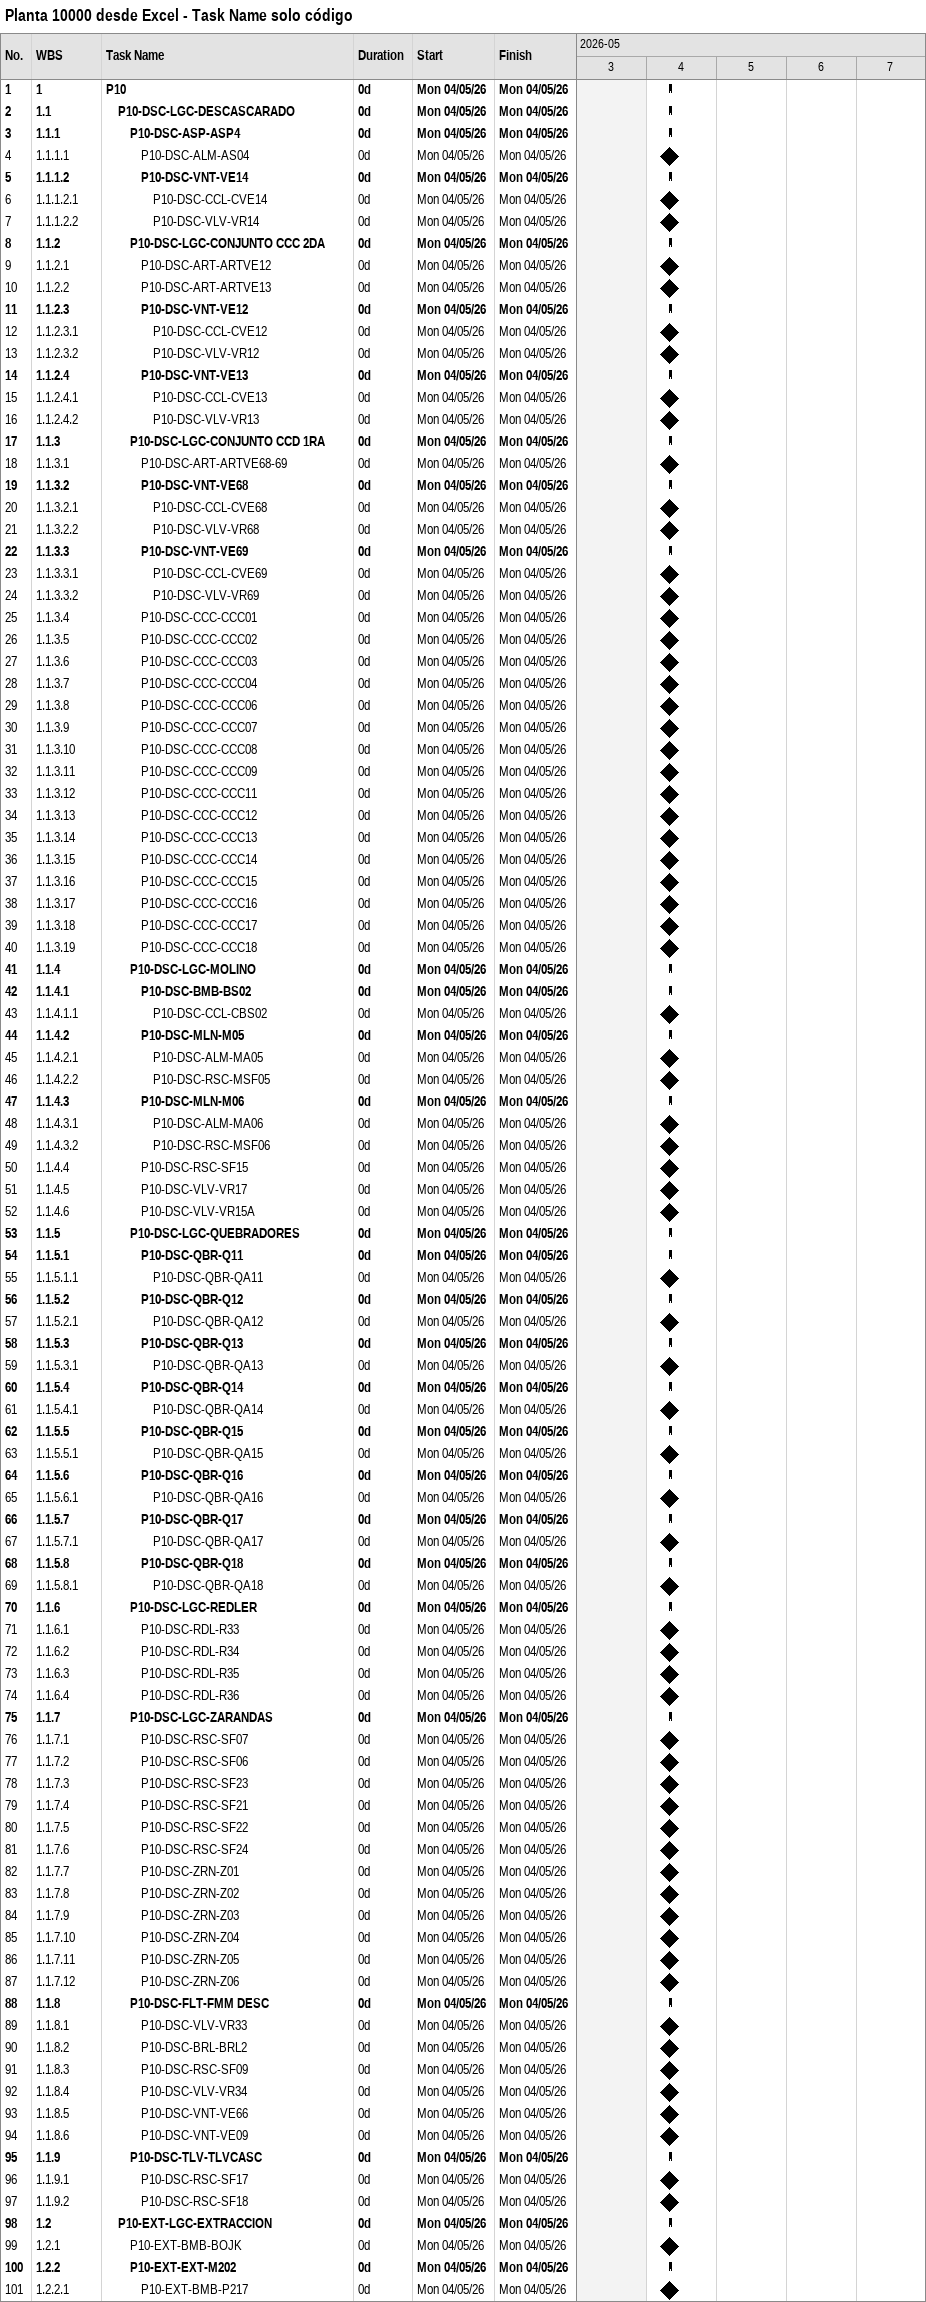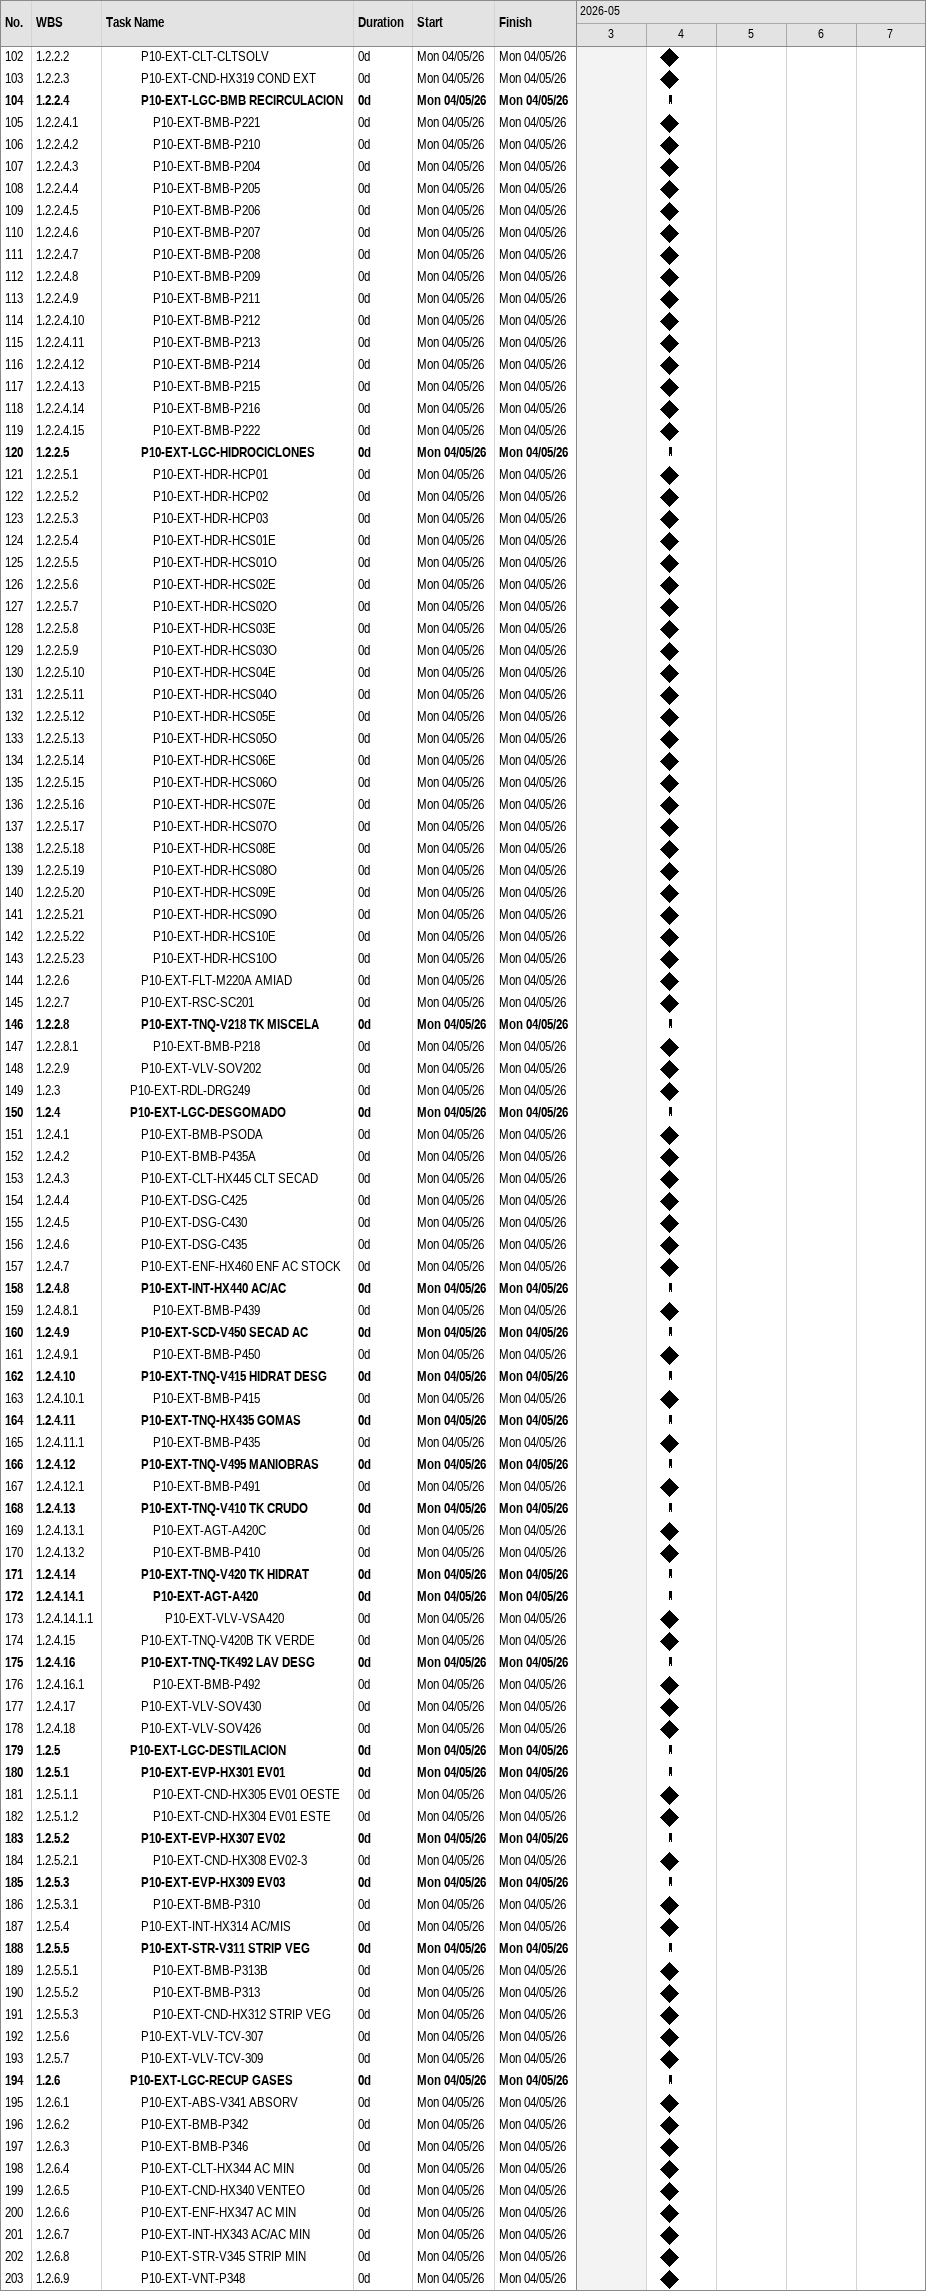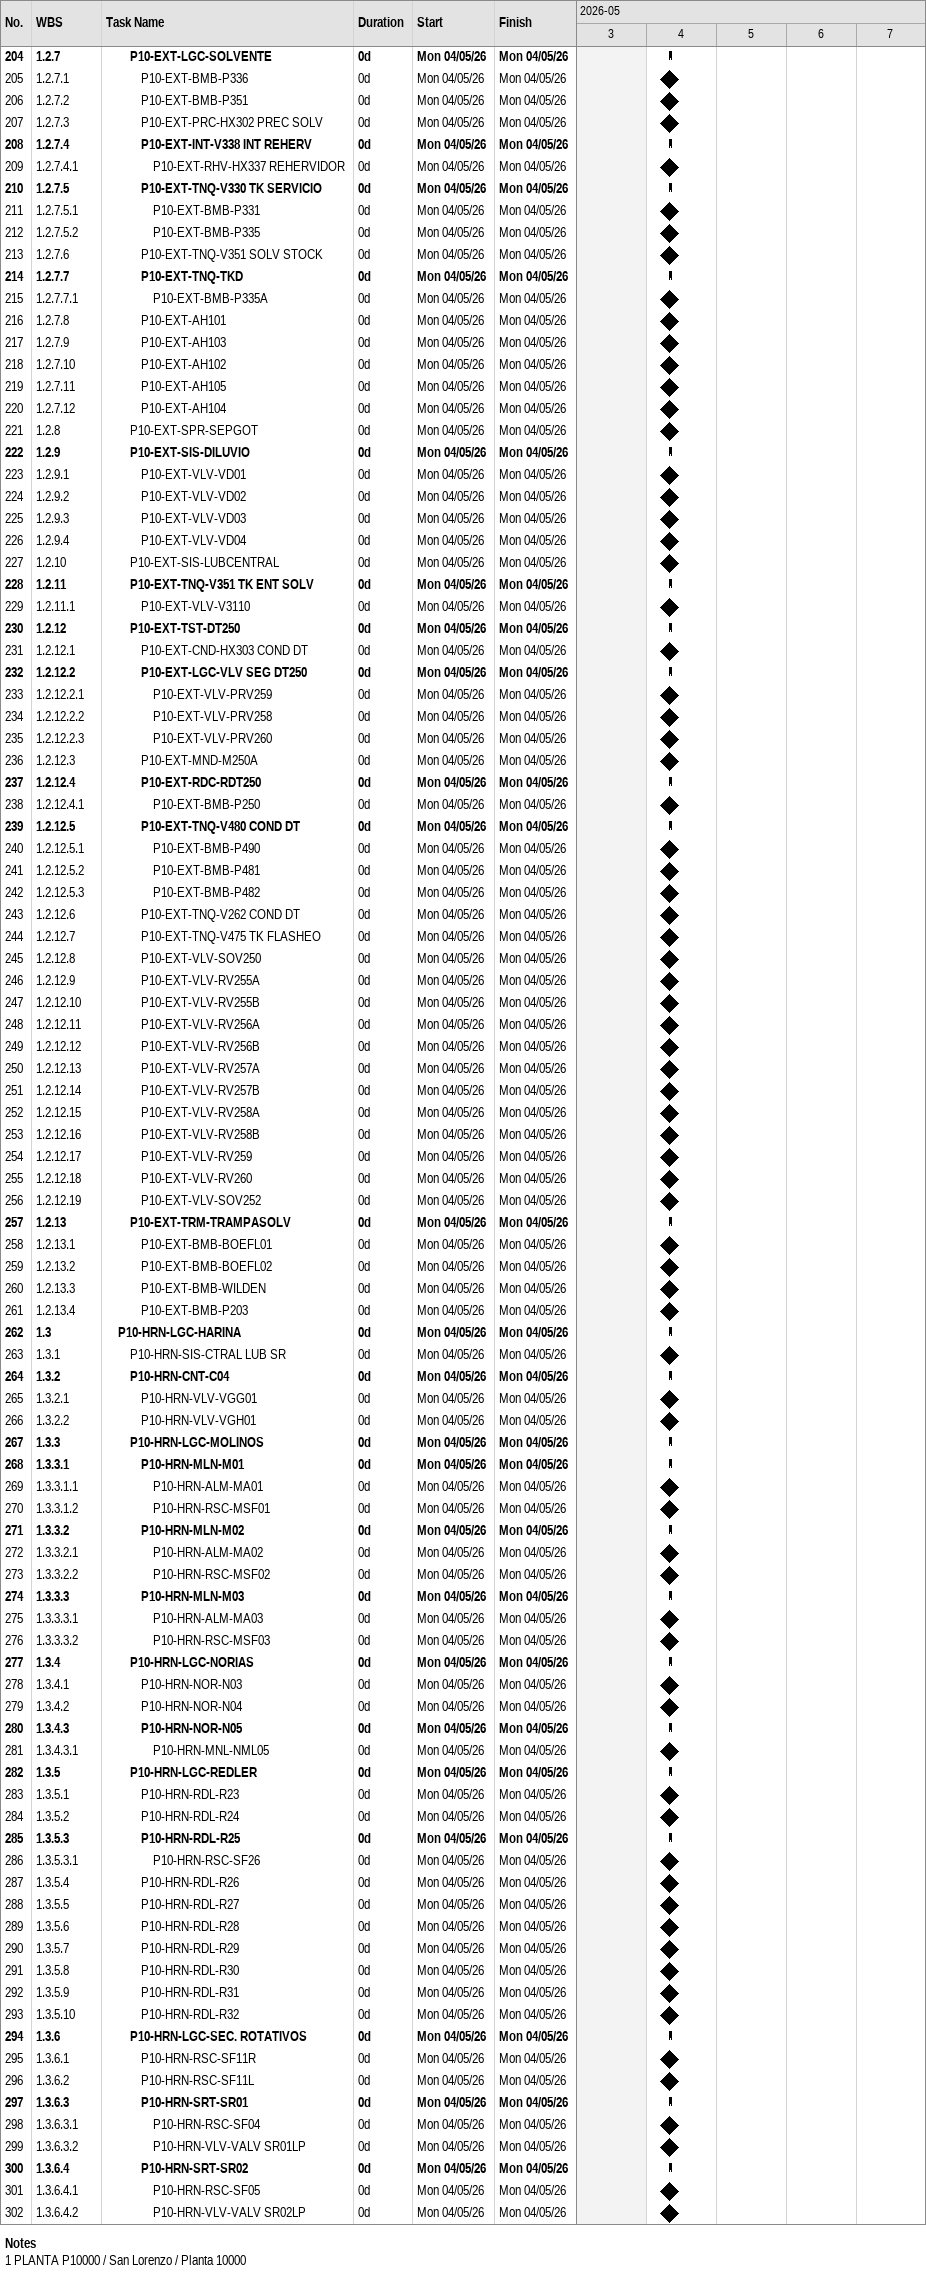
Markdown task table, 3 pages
Planta 10000 desde Excel - Task Name solo código

| ID | WBS | Task | Duration | Start | Finish |
|---|---|---|---|---|---|
| 1 | 1 | **P10** | 0d | 2026-05-04 | 2026-05-04 |
| 2 | 1.1 | **P10-DSC-LGC-DESCASCARADO** | 0d | 2026-05-04 | 2026-05-04 |
| 3 | 1.1.1 | **P10-DSC-ASP-ASP4** | 0d | 2026-05-04 | 2026-05-04 |
| 4 | 1.1.1.1 | P10-DSC-ALM-AS04 | 0d | 2026-05-04 | 2026-05-04 |
| 5 | 1.1.1.2 | **P10-DSC-VNT-VE14** | 0d | 2026-05-04 | 2026-05-04 |
| 6 | 1.1.1.2.1 | P10-DSC-CCL-CVE14 | 0d | 2026-05-04 | 2026-05-04 |
| 7 | 1.1.1.2.2 | P10-DSC-VLV-VR14 | 0d | 2026-05-04 | 2026-05-04 |
| 8 | 1.1.2 | **P10-DSC-LGC-CONJUNTO CCC 2DA** | 0d | 2026-05-04 | 2026-05-04 |
| 9 | 1.1.2.1 | P10-DSC-ART-ARTVE12 | 0d | 2026-05-04 | 2026-05-04 |
| 10 | 1.1.2.2 | P10-DSC-ART-ARTVE13 | 0d | 2026-05-04 | 2026-05-04 |
| 11 | 1.1.2.3 | **P10-DSC-VNT-VE12** | 0d | 2026-05-04 | 2026-05-04 |
| 12 | 1.1.2.3.1 | P10-DSC-CCL-CVE12 | 0d | 2026-05-04 | 2026-05-04 |
| 13 | 1.1.2.3.2 | P10-DSC-VLV-VR12 | 0d | 2026-05-04 | 2026-05-04 |
| 14 | 1.1.2.4 | **P10-DSC-VNT-VE13** | 0d | 2026-05-04 | 2026-05-04 |
| 15 | 1.1.2.4.1 | P10-DSC-CCL-CVE13 | 0d | 2026-05-04 | 2026-05-04 |
| 16 | 1.1.2.4.2 | P10-DSC-VLV-VR13 | 0d | 2026-05-04 | 2026-05-04 |
| 17 | 1.1.3 | **P10-DSC-LGC-CONJUNTO CCD 1RA** | 0d | 2026-05-04 | 2026-05-04 |
| 18 | 1.1.3.1 | P10-DSC-ART-ARTVE68-69 | 0d | 2026-05-04 | 2026-05-04 |
| 19 | 1.1.3.2 | **P10-DSC-VNT-VE68** | 0d | 2026-05-04 | 2026-05-04 |
| 20 | 1.1.3.2.1 | P10-DSC-CCL-CVE68 | 0d | 2026-05-04 | 2026-05-04 |
| 21 | 1.1.3.2.2 | P10-DSC-VLV-VR68 | 0d | 2026-05-04 | 2026-05-04 |
| 22 | 1.1.3.3 | **P10-DSC-VNT-VE69** | 0d | 2026-05-04 | 2026-05-04 |
| 23 | 1.1.3.3.1 | P10-DSC-CCL-CVE69 | 0d | 2026-05-04 | 2026-05-04 |
| 24 | 1.1.3.3.2 | P10-DSC-VLV-VR69 | 0d | 2026-05-04 | 2026-05-04 |
| 25 | 1.1.3.4 | P10-DSC-CCC-CCC01 | 0d | 2026-05-04 | 2026-05-04 |
| 26 | 1.1.3.5 | P10-DSC-CCC-CCC02 | 0d | 2026-05-04 | 2026-05-04 |
| 27 | 1.1.3.6 | P10-DSC-CCC-CCC03 | 0d | 2026-05-04 | 2026-05-04 |
| 28 | 1.1.3.7 | P10-DSC-CCC-CCC04 | 0d | 2026-05-04 | 2026-05-04 |
| 29 | 1.1.3.8 | P10-DSC-CCC-CCC06 | 0d | 2026-05-04 | 2026-05-04 |
| 30 | 1.1.3.9 | P10-DSC-CCC-CCC07 | 0d | 2026-05-04 | 2026-05-04 |
| 31 | 1.1.3.10 | P10-DSC-CCC-CCC08 | 0d | 2026-05-04 | 2026-05-04 |
| 32 | 1.1.3.11 | P10-DSC-CCC-CCC09 | 0d | 2026-05-04 | 2026-05-04 |
| 33 | 1.1.3.12 | P10-DSC-CCC-CCC11 | 0d | 2026-05-04 | 2026-05-04 |
| 34 | 1.1.3.13 | P10-DSC-CCC-CCC12 | 0d | 2026-05-04 | 2026-05-04 |
| 35 | 1.1.3.14 | P10-DSC-CCC-CCC13 | 0d | 2026-05-04 | 2026-05-04 |
| 36 | 1.1.3.15 | P10-DSC-CCC-CCC14 | 0d | 2026-05-04 | 2026-05-04 |
| 37 | 1.1.3.16 | P10-DSC-CCC-CCC15 | 0d | 2026-05-04 | 2026-05-04 |
| 38 | 1.1.3.17 | P10-DSC-CCC-CCC16 | 0d | 2026-05-04 | 2026-05-04 |
| 39 | 1.1.3.18 | P10-DSC-CCC-CCC17 | 0d | 2026-05-04 | 2026-05-04 |
| 40 | 1.1.3.19 | P10-DSC-CCC-CCC18 | 0d | 2026-05-04 | 2026-05-04 |
| 41 | 1.1.4 | **P10-DSC-LGC-MOLINO** | 0d | 2026-05-04 | 2026-05-04 |
| 42 | 1.1.4.1 | **P10-DSC-BMB-BS02** | 0d | 2026-05-04 | 2026-05-04 |
| 43 | 1.1.4.1.1 | P10-DSC-CCL-CBS02 | 0d | 2026-05-04 | 2026-05-04 |
| 44 | 1.1.4.2 | **P10-DSC-MLN-M05** | 0d | 2026-05-04 | 2026-05-04 |
| 45 | 1.1.4.2.1 | P10-DSC-ALM-MA05 | 0d | 2026-05-04 | 2026-05-04 |
| 46 | 1.1.4.2.2 | P10-DSC-RSC-MSF05 | 0d | 2026-05-04 | 2026-05-04 |
| 47 | 1.1.4.3 | **P10-DSC-MLN-M06** | 0d | 2026-05-04 | 2026-05-04 |
| 48 | 1.1.4.3.1 | P10-DSC-ALM-MA06 | 0d | 2026-05-04 | 2026-05-04 |
| 49 | 1.1.4.3.2 | P10-DSC-RSC-MSF06 | 0d | 2026-05-04 | 2026-05-04 |
| 50 | 1.1.4.4 | P10-DSC-RSC-SF15 | 0d | 2026-05-04 | 2026-05-04 |
| 51 | 1.1.4.5 | P10-DSC-VLV-VR17 | 0d | 2026-05-04 | 2026-05-04 |
| 52 | 1.1.4.6 | P10-DSC-VLV-VR15A | 0d | 2026-05-04 | 2026-05-04 |
| 53 | 1.1.5 | **P10-DSC-LGC-QUEBRADORES** | 0d | 2026-05-04 | 2026-05-04 |
| 54 | 1.1.5.1 | **P10-DSC-QBR-Q11** | 0d | 2026-05-04 | 2026-05-04 |
| 55 | 1.1.5.1.1 | P10-DSC-QBR-QA11 | 0d | 2026-05-04 | 2026-05-04 |
| 56 | 1.1.5.2 | **P10-DSC-QBR-Q12** | 0d | 2026-05-04 | 2026-05-04 |
| 57 | 1.1.5.2.1 | P10-DSC-QBR-QA12 | 0d | 2026-05-04 | 2026-05-04 |
| 58 | 1.1.5.3 | **P10-DSC-QBR-Q13** | 0d | 2026-05-04 | 2026-05-04 |
| 59 | 1.1.5.3.1 | P10-DSC-QBR-QA13 | 0d | 2026-05-04 | 2026-05-04 |
| 60 | 1.1.5.4 | **P10-DSC-QBR-Q14** | 0d | 2026-05-04 | 2026-05-04 |
| 61 | 1.1.5.4.1 | P10-DSC-QBR-QA14 | 0d | 2026-05-04 | 2026-05-04 |
| 62 | 1.1.5.5 | **P10-DSC-QBR-Q15** | 0d | 2026-05-04 | 2026-05-04 |
| 63 | 1.1.5.5.1 | P10-DSC-QBR-QA15 | 0d | 2026-05-04 | 2026-05-04 |
| 64 | 1.1.5.6 | **P10-DSC-QBR-Q16** | 0d | 2026-05-04 | 2026-05-04 |
| 65 | 1.1.5.6.1 | P10-DSC-QBR-QA16 | 0d | 2026-05-04 | 2026-05-04 |
| 66 | 1.1.5.7 | **P10-DSC-QBR-Q17** | 0d | 2026-05-04 | 2026-05-04 |
| 67 | 1.1.5.7.1 | P10-DSC-QBR-QA17 | 0d | 2026-05-04 | 2026-05-04 |
| 68 | 1.1.5.8 | **P10-DSC-QBR-Q18** | 0d | 2026-05-04 | 2026-05-04 |
| 69 | 1.1.5.8.1 | P10-DSC-QBR-QA18 | 0d | 2026-05-04 | 2026-05-04 |
| 70 | 1.1.6 | **P10-DSC-LGC-REDLER** | 0d | 2026-05-04 | 2026-05-04 |
| 71 | 1.1.6.1 | P10-DSC-RDL-R33 | 0d | 2026-05-04 | 2026-05-04 |
| 72 | 1.1.6.2 | P10-DSC-RDL-R34 | 0d | 2026-05-04 | 2026-05-04 |
| 73 | 1.1.6.3 | P10-DSC-RDL-R35 | 0d | 2026-05-04 | 2026-05-04 |
| 74 | 1.1.6.4 | P10-DSC-RDL-R36 | 0d | 2026-05-04 | 2026-05-04 |
| 75 | 1.1.7 | **P10-DSC-LGC-ZARANDAS** | 0d | 2026-05-04 | 2026-05-04 |
| 76 | 1.1.7.1 | P10-DSC-RSC-SF07 | 0d | 2026-05-04 | 2026-05-04 |
| 77 | 1.1.7.2 | P10-DSC-RSC-SF06 | 0d | 2026-05-04 | 2026-05-04 |
| 78 | 1.1.7.3 | P10-DSC-RSC-SF23 | 0d | 2026-05-04 | 2026-05-04 |
| 79 | 1.1.7.4 | P10-DSC-RSC-SF21 | 0d | 2026-05-04 | 2026-05-04 |
| 80 | 1.1.7.5 | P10-DSC-RSC-SF22 | 0d | 2026-05-04 | 2026-05-04 |
| 81 | 1.1.7.6 | P10-DSC-RSC-SF24 | 0d | 2026-05-04 | 2026-05-04 |
| 82 | 1.1.7.7 | P10-DSC-ZRN-Z01 | 0d | 2026-05-04 | 2026-05-04 |
| 83 | 1.1.7.8 | P10-DSC-ZRN-Z02 | 0d | 2026-05-04 | 2026-05-04 |
| 84 | 1.1.7.9 | P10-DSC-ZRN-Z03 | 0d | 2026-05-04 | 2026-05-04 |
| 85 | 1.1.7.10 | P10-DSC-ZRN-Z04 | 0d | 2026-05-04 | 2026-05-04 |
| 86 | 1.1.7.11 | P10-DSC-ZRN-Z05 | 0d | 2026-05-04 | 2026-05-04 |
| 87 | 1.1.7.12 | P10-DSC-ZRN-Z06 | 0d | 2026-05-04 | 2026-05-04 |
| 88 | 1.1.8 | **P10-DSC-FLT-FMM DESC** | 0d | 2026-05-04 | 2026-05-04 |
| 89 | 1.1.8.1 | P10-DSC-VLV-VR33 | 0d | 2026-05-04 | 2026-05-04 |
| 90 | 1.1.8.2 | P10-DSC-BRL-BRL2 | 0d | 2026-05-04 | 2026-05-04 |
| 91 | 1.1.8.3 | P10-DSC-RSC-SF09 | 0d | 2026-05-04 | 2026-05-04 |
| 92 | 1.1.8.4 | P10-DSC-VLV-VR34 | 0d | 2026-05-04 | 2026-05-04 |
| 93 | 1.1.8.5 | P10-DSC-VNT-VE66 | 0d | 2026-05-04 | 2026-05-04 |
| 94 | 1.1.8.6 | P10-DSC-VNT-VE09 | 0d | 2026-05-04 | 2026-05-04 |
| 95 | 1.1.9 | **P10-DSC-TLV-TLVCASC** | 0d | 2026-05-04 | 2026-05-04 |
| 96 | 1.1.9.1 | P10-DSC-RSC-SF17 | 0d | 2026-05-04 | 2026-05-04 |
| 97 | 1.1.9.2 | P10-DSC-RSC-SF18 | 0d | 2026-05-04 | 2026-05-04 |
| 98 | 1.2 | **P10-EXT-LGC-EXTRACCION** | 0d | 2026-05-04 | 2026-05-04 |
| 99 | 1.2.1 | P10-EXT-BMB-BOJK | 0d | 2026-05-04 | 2026-05-04 |
| 100 | 1.2.2 | **P10-EXT-EXT-M202** | 0d | 2026-05-04 | 2026-05-04 |
| 101 | 1.2.2.1 | P10-EXT-BMB-P217 | 0d | 2026-05-04 | 2026-05-04 |
| 102 | 1.2.2.2 | P10-EXT-CLT-CLTSOLV | 0d | 2026-05-04 | 2026-05-04 |
| 103 | 1.2.2.3 | P10-EXT-CND-HX319 COND EXT | 0d | 2026-05-04 | 2026-05-04 |
| 104 | 1.2.2.4 | **P10-EXT-LGC-BMB RECIRCULACION** | 0d | 2026-05-04 | 2026-05-04 |
| 105 | 1.2.2.4.1 | P10-EXT-BMB-P221 | 0d | 2026-05-04 | 2026-05-04 |
| 106 | 1.2.2.4.2 | P10-EXT-BMB-P210 | 0d | 2026-05-04 | 2026-05-04 |
| 107 | 1.2.2.4.3 | P10-EXT-BMB-P204 | 0d | 2026-05-04 | 2026-05-04 |
| 108 | 1.2.2.4.4 | P10-EXT-BMB-P205 | 0d | 2026-05-04 | 2026-05-04 |
| 109 | 1.2.2.4.5 | P10-EXT-BMB-P206 | 0d | 2026-05-04 | 2026-05-04 |
| 110 | 1.2.2.4.6 | P10-EXT-BMB-P207 | 0d | 2026-05-04 | 2026-05-04 |
| 111 | 1.2.2.4.7 | P10-EXT-BMB-P208 | 0d | 2026-05-04 | 2026-05-04 |
| 112 | 1.2.2.4.8 | P10-EXT-BMB-P209 | 0d | 2026-05-04 | 2026-05-04 |
| 113 | 1.2.2.4.9 | P10-EXT-BMB-P211 | 0d | 2026-05-04 | 2026-05-04 |
| 114 | 1.2.2.4.10 | P10-EXT-BMB-P212 | 0d | 2026-05-04 | 2026-05-04 |
| 115 | 1.2.2.4.11 | P10-EXT-BMB-P213 | 0d | 2026-05-04 | 2026-05-04 |
| 116 | 1.2.2.4.12 | P10-EXT-BMB-P214 | 0d | 2026-05-04 | 2026-05-04 |
| 117 | 1.2.2.4.13 | P10-EXT-BMB-P215 | 0d | 2026-05-04 | 2026-05-04 |
| 118 | 1.2.2.4.14 | P10-EXT-BMB-P216 | 0d | 2026-05-04 | 2026-05-04 |
| 119 | 1.2.2.4.15 | P10-EXT-BMB-P222 | 0d | 2026-05-04 | 2026-05-04 |
| 120 | 1.2.2.5 | **P10-EXT-LGC-HIDROCICLONES** | 0d | 2026-05-04 | 2026-05-04 |
| 121 | 1.2.2.5.1 | P10-EXT-HDR-HCP01 | 0d | 2026-05-04 | 2026-05-04 |
| 122 | 1.2.2.5.2 | P10-EXT-HDR-HCP02 | 0d | 2026-05-04 | 2026-05-04 |
| 123 | 1.2.2.5.3 | P10-EXT-HDR-HCP03 | 0d | 2026-05-04 | 2026-05-04 |
| 124 | 1.2.2.5.4 | P10-EXT-HDR-HCS01E | 0d | 2026-05-04 | 2026-05-04 |
| 125 | 1.2.2.5.5 | P10-EXT-HDR-HCS01O | 0d | 2026-05-04 | 2026-05-04 |
| 126 | 1.2.2.5.6 | P10-EXT-HDR-HCS02E | 0d | 2026-05-04 | 2026-05-04 |
| 127 | 1.2.2.5.7 | P10-EXT-HDR-HCS02O | 0d | 2026-05-04 | 2026-05-04 |
| 128 | 1.2.2.5.8 | P10-EXT-HDR-HCS03E | 0d | 2026-05-04 | 2026-05-04 |
| 129 | 1.2.2.5.9 | P10-EXT-HDR-HCS03O | 0d | 2026-05-04 | 2026-05-04 |
| 130 | 1.2.2.5.10 | P10-EXT-HDR-HCS04E | 0d | 2026-05-04 | 2026-05-04 |
| 131 | 1.2.2.5.11 | P10-EXT-HDR-HCS04O | 0d | 2026-05-04 | 2026-05-04 |
| 132 | 1.2.2.5.12 | P10-EXT-HDR-HCS05E | 0d | 2026-05-04 | 2026-05-04 |
| 133 | 1.2.2.5.13 | P10-EXT-HDR-HCS05O | 0d | 2026-05-04 | 2026-05-04 |
| 134 | 1.2.2.5.14 | P10-EXT-HDR-HCS06E | 0d | 2026-05-04 | 2026-05-04 |
| 135 | 1.2.2.5.15 | P10-EXT-HDR-HCS06O | 0d | 2026-05-04 | 2026-05-04 |
| 136 | 1.2.2.5.16 | P10-EXT-HDR-HCS07E | 0d | 2026-05-04 | 2026-05-04 |
| 137 | 1.2.2.5.17 | P10-EXT-HDR-HCS07O | 0d | 2026-05-04 | 2026-05-04 |
| 138 | 1.2.2.5.18 | P10-EXT-HDR-HCS08E | 0d | 2026-05-04 | 2026-05-04 |
| 139 | 1.2.2.5.19 | P10-EXT-HDR-HCS08O | 0d | 2026-05-04 | 2026-05-04 |
| 140 | 1.2.2.5.20 | P10-EXT-HDR-HCS09E | 0d | 2026-05-04 | 2026-05-04 |
| 141 | 1.2.2.5.21 | P10-EXT-HDR-HCS09O | 0d | 2026-05-04 | 2026-05-04 |
| 142 | 1.2.2.5.22 | P10-EXT-HDR-HCS10E | 0d | 2026-05-04 | 2026-05-04 |
| 143 | 1.2.2.5.23 | P10-EXT-HDR-HCS10O | 0d | 2026-05-04 | 2026-05-04 |
| 144 | 1.2.2.6 | P10-EXT-FLT-M220A AMIAD | 0d | 2026-05-04 | 2026-05-04 |
| 145 | 1.2.2.7 | P10-EXT-RSC-SC201 | 0d | 2026-05-04 | 2026-05-04 |
| 146 | 1.2.2.8 | **P10-EXT-TNQ-V218 TK MISCELA** | 0d | 2026-05-04 | 2026-05-04 |
| 147 | 1.2.2.8.1 | P10-EXT-BMB-P218 | 0d | 2026-05-04 | 2026-05-04 |
| 148 | 1.2.2.9 | P10-EXT-VLV-SOV202 | 0d | 2026-05-04 | 2026-05-04 |
| 149 | 1.2.3 | P10-EXT-RDL-DRG249 | 0d | 2026-05-04 | 2026-05-04 |
| 150 | 1.2.4 | **P10-EXT-LGC-DESGOMADO** | 0d | 2026-05-04 | 2026-05-04 |
| 151 | 1.2.4.1 | P10-EXT-BMB-PSODA | 0d | 2026-05-04 | 2026-05-04 |
| 152 | 1.2.4.2 | P10-EXT-BMB-P435A | 0d | 2026-05-04 | 2026-05-04 |
| 153 | 1.2.4.3 | P10-EXT-CLT-HX445 CLT SECAD | 0d | 2026-05-04 | 2026-05-04 |
| 154 | 1.2.4.4 | P10-EXT-DSG-C425 | 0d | 2026-05-04 | 2026-05-04 |
| 155 | 1.2.4.5 | P10-EXT-DSG-C430 | 0d | 2026-05-04 | 2026-05-04 |
| 156 | 1.2.4.6 | P10-EXT-DSG-C435 | 0d | 2026-05-04 | 2026-05-04 |
| 157 | 1.2.4.7 | P10-EXT-ENF-HX460 ENF AC STOCK | 0d | 2026-05-04 | 2026-05-04 |
| 158 | 1.2.4.8 | **P10-EXT-INT-HX440 AC/AC** | 0d | 2026-05-04 | 2026-05-04 |
| 159 | 1.2.4.8.1 | P10-EXT-BMB-P439 | 0d | 2026-05-04 | 2026-05-04 |
| 160 | 1.2.4.9 | **P10-EXT-SCD-V450 SECAD AC** | 0d | 2026-05-04 | 2026-05-04 |
| 161 | 1.2.4.9.1 | P10-EXT-BMB-P450 | 0d | 2026-05-04 | 2026-05-04 |
| 162 | 1.2.4.10 | **P10-EXT-TNQ-V415 HIDRAT DESG** | 0d | 2026-05-04 | 2026-05-04 |
| 163 | 1.2.4.10.1 | P10-EXT-BMB-P415 | 0d | 2026-05-04 | 2026-05-04 |
| 164 | 1.2.4.11 | **P10-EXT-TNQ-HX435 GOMAS** | 0d | 2026-05-04 | 2026-05-04 |
| 165 | 1.2.4.11.1 | P10-EXT-BMB-P435 | 0d | 2026-05-04 | 2026-05-04 |
| 166 | 1.2.4.12 | **P10-EXT-TNQ-V495 MANIOBRAS** | 0d | 2026-05-04 | 2026-05-04 |
| 167 | 1.2.4.12.1 | P10-EXT-BMB-P491 | 0d | 2026-05-04 | 2026-05-04 |
| 168 | 1.2.4.13 | **P10-EXT-TNQ-V410 TK CRUDO** | 0d | 2026-05-04 | 2026-05-04 |
| 169 | 1.2.4.13.1 | P10-EXT-AGT-A420C | 0d | 2026-05-04 | 2026-05-04 |
| 170 | 1.2.4.13.2 | P10-EXT-BMB-P410 | 0d | 2026-05-04 | 2026-05-04 |
| 171 | 1.2.4.14 | **P10-EXT-TNQ-V420 TK HIDRAT** | 0d | 2026-05-04 | 2026-05-04 |
| 172 | 1.2.4.14.1 | **P10-EXT-AGT-A420** | 0d | 2026-05-04 | 2026-05-04 |
| 173 | 1.2.4.14.1.1 | P10-EXT-VLV-VSA420 | 0d | 2026-05-04 | 2026-05-04 |
| 174 | 1.2.4.15 | P10-EXT-TNQ-V420B TK VERDE | 0d | 2026-05-04 | 2026-05-04 |
| 175 | 1.2.4.16 | **P10-EXT-TNQ-TK492 LAV DESG** | 0d | 2026-05-04 | 2026-05-04 |
| 176 | 1.2.4.16.1 | P10-EXT-BMB-P492 | 0d | 2026-05-04 | 2026-05-04 |
| 177 | 1.2.4.17 | P10-EXT-VLV-SOV430 | 0d | 2026-05-04 | 2026-05-04 |
| 178 | 1.2.4.18 | P10-EXT-VLV-SOV426 | 0d | 2026-05-04 | 2026-05-04 |
| 179 | 1.2.5 | **P10-EXT-LGC-DESTILACION** | 0d | 2026-05-04 | 2026-05-04 |
| 180 | 1.2.5.1 | **P10-EXT-EVP-HX301 EV01** | 0d | 2026-05-04 | 2026-05-04 |
| 181 | 1.2.5.1.1 | P10-EXT-CND-HX305 EV01 OESTE | 0d | 2026-05-04 | 2026-05-04 |
| 182 | 1.2.5.1.2 | P10-EXT-CND-HX304 EV01 ESTE | 0d | 2026-05-04 | 2026-05-04 |
| 183 | 1.2.5.2 | **P10-EXT-EVP-HX307 EV02** | 0d | 2026-05-04 | 2026-05-04 |
| 184 | 1.2.5.2.1 | P10-EXT-CND-HX308 EV02-3 | 0d | 2026-05-04 | 2026-05-04 |
| 185 | 1.2.5.3 | **P10-EXT-EVP-HX309 EV03** | 0d | 2026-05-04 | 2026-05-04 |
| 186 | 1.2.5.3.1 | P10-EXT-BMB-P310 | 0d | 2026-05-04 | 2026-05-04 |
| 187 | 1.2.5.4 | P10-EXT-INT-HX314 AC/MIS | 0d | 2026-05-04 | 2026-05-04 |
| 188 | 1.2.5.5 | **P10-EXT-STR-V311 STRIP VEG** | 0d | 2026-05-04 | 2026-05-04 |
| 189 | 1.2.5.5.1 | P10-EXT-BMB-P313B | 0d | 2026-05-04 | 2026-05-04 |
| 190 | 1.2.5.5.2 | P10-EXT-BMB-P313 | 0d | 2026-05-04 | 2026-05-04 |
| 191 | 1.2.5.5.3 | P10-EXT-CND-HX312 STRIP VEG | 0d | 2026-05-04 | 2026-05-04 |
| 192 | 1.2.5.6 | P10-EXT-VLV-TCV-307 | 0d | 2026-05-04 | 2026-05-04 |
| 193 | 1.2.5.7 | P10-EXT-VLV-TCV-309 | 0d | 2026-05-04 | 2026-05-04 |
| 194 | 1.2.6 | **P10-EXT-LGC-RECUP GASES** | 0d | 2026-05-04 | 2026-05-04 |
| 195 | 1.2.6.1 | P10-EXT-ABS-V341 ABSORV | 0d | 2026-05-04 | 2026-05-04 |
| 196 | 1.2.6.2 | P10-EXT-BMB-P342 | 0d | 2026-05-04 | 2026-05-04 |
| 197 | 1.2.6.3 | P10-EXT-BMB-P346 | 0d | 2026-05-04 | 2026-05-04 |
| 198 | 1.2.6.4 | P10-EXT-CLT-HX344 AC MIN | 0d | 2026-05-04 | 2026-05-04 |
| 199 | 1.2.6.5 | P10-EXT-CND-HX340 VENTEO | 0d | 2026-05-04 | 2026-05-04 |
| 200 | 1.2.6.6 | P10-EXT-ENF-HX347 AC MIN | 0d | 2026-05-04 | 2026-05-04 |
| 201 | 1.2.6.7 | P10-EXT-INT-HX343 AC/AC MIN | 0d | 2026-05-04 | 2026-05-04 |
| 202 | 1.2.6.8 | P10-EXT-STR-V345 STRIP MIN | 0d | 2026-05-04 | 2026-05-04 |
| 203 | 1.2.6.9 | P10-EXT-VNT-P348 | 0d | 2026-05-04 | 2026-05-04 |
| 204 | 1.2.7 | **P10-EXT-LGC-SOLVENTE** | 0d | 2026-05-04 | 2026-05-04 |
| 205 | 1.2.7.1 | P10-EXT-BMB-P336 | 0d | 2026-05-04 | 2026-05-04 |
| 206 | 1.2.7.2 | P10-EXT-BMB-P351 | 0d | 2026-05-04 | 2026-05-04 |
| 207 | 1.2.7.3 | P10-EXT-PRC-HX302 PREC SOLV | 0d | 2026-05-04 | 2026-05-04 |
| 208 | 1.2.7.4 | **P10-EXT-INT-V338 INT REHERV** | 0d | 2026-05-04 | 2026-05-04 |
| 209 | 1.2.7.4.1 | P10-EXT-RHV-HX337 REHERVIDOR | 0d | 2026-05-04 | 2026-05-04 |
| 210 | 1.2.7.5 | **P10-EXT-TNQ-V330 TK SERVICIO** | 0d | 2026-05-04 | 2026-05-04 |
| 211 | 1.2.7.5.1 | P10-EXT-BMB-P331 | 0d | 2026-05-04 | 2026-05-04 |
| 212 | 1.2.7.5.2 | P10-EXT-BMB-P335 | 0d | 2026-05-04 | 2026-05-04 |
| 213 | 1.2.7.6 | P10-EXT-TNQ-V351 SOLV STOCK | 0d | 2026-05-04 | 2026-05-04 |
| 214 | 1.2.7.7 | **P10-EXT-TNQ-TKD** | 0d | 2026-05-04 | 2026-05-04 |
| 215 | 1.2.7.7.1 | P10-EXT-BMB-P335A | 0d | 2026-05-04 | 2026-05-04 |
| 216 | 1.2.7.8 | P10-EXT-AH101 | 0d | 2026-05-04 | 2026-05-04 |
| 217 | 1.2.7.9 | P10-EXT-AH103 | 0d | 2026-05-04 | 2026-05-04 |
| 218 | 1.2.7.10 | P10-EXT-AH102 | 0d | 2026-05-04 | 2026-05-04 |
| 219 | 1.2.7.11 | P10-EXT-AH105 | 0d | 2026-05-04 | 2026-05-04 |
| 220 | 1.2.7.12 | P10-EXT-AH104 | 0d | 2026-05-04 | 2026-05-04 |
| 221 | 1.2.8 | P10-EXT-SPR-SEPGOT | 0d | 2026-05-04 | 2026-05-04 |
| 222 | 1.2.9 | **P10-EXT-SIS-DILUVIO** | 0d | 2026-05-04 | 2026-05-04 |
| 223 | 1.2.9.1 | P10-EXT-VLV-VD01 | 0d | 2026-05-04 | 2026-05-04 |
| 224 | 1.2.9.2 | P10-EXT-VLV-VD02 | 0d | 2026-05-04 | 2026-05-04 |
| 225 | 1.2.9.3 | P10-EXT-VLV-VD03 | 0d | 2026-05-04 | 2026-05-04 |
| 226 | 1.2.9.4 | P10-EXT-VLV-VD04 | 0d | 2026-05-04 | 2026-05-04 |
| 227 | 1.2.10 | P10-EXT-SIS-LUBCENTRAL | 0d | 2026-05-04 | 2026-05-04 |
| 228 | 1.2.11 | **P10-EXT-TNQ-V351 TK ENT SOLV** | 0d | 2026-05-04 | 2026-05-04 |
| 229 | 1.2.11.1 | P10-EXT-VLV-V3110 | 0d | 2026-05-04 | 2026-05-04 |
| 230 | 1.2.12 | **P10-EXT-TST-DT250** | 0d | 2026-05-04 | 2026-05-04 |
| 231 | 1.2.12.1 | P10-EXT-CND-HX303 COND DT | 0d | 2026-05-04 | 2026-05-04 |
| 232 | 1.2.12.2 | **P10-EXT-LGC-VLV SEG DT250** | 0d | 2026-05-04 | 2026-05-04 |
| 233 | 1.2.12.2.1 | P10-EXT-VLV-PRV259 | 0d | 2026-05-04 | 2026-05-04 |
| 234 | 1.2.12.2.2 | P10-EXT-VLV-PRV258 | 0d | 2026-05-04 | 2026-05-04 |
| 235 | 1.2.12.2.3 | P10-EXT-VLV-PRV260 | 0d | 2026-05-04 | 2026-05-04 |
| 236 | 1.2.12.3 | P10-EXT-MND-M250A | 0d | 2026-05-04 | 2026-05-04 |
| 237 | 1.2.12.4 | **P10-EXT-RDC-RDT250** | 0d | 2026-05-04 | 2026-05-04 |
| 238 | 1.2.12.4.1 | P10-EXT-BMB-P250 | 0d | 2026-05-04 | 2026-05-04 |
| 239 | 1.2.12.5 | **P10-EXT-TNQ-V480 COND DT** | 0d | 2026-05-04 | 2026-05-04 |
| 240 | 1.2.12.5.1 | P10-EXT-BMB-P490 | 0d | 2026-05-04 | 2026-05-04 |
| 241 | 1.2.12.5.2 | P10-EXT-BMB-P481 | 0d | 2026-05-04 | 2026-05-04 |
| 242 | 1.2.12.5.3 | P10-EXT-BMB-P482 | 0d | 2026-05-04 | 2026-05-04 |
| 243 | 1.2.12.6 | P10-EXT-TNQ-V262 COND DT | 0d | 2026-05-04 | 2026-05-04 |
| 244 | 1.2.12.7 | P10-EXT-TNQ-V475 TK FLASHEO | 0d | 2026-05-04 | 2026-05-04 |
| 245 | 1.2.12.8 | P10-EXT-VLV-SOV250 | 0d | 2026-05-04 | 2026-05-04 |
| 246 | 1.2.12.9 | P10-EXT-VLV-RV255A | 0d | 2026-05-04 | 2026-05-04 |
| 247 | 1.2.12.10 | P10-EXT-VLV-RV255B | 0d | 2026-05-04 | 2026-05-04 |
| 248 | 1.2.12.11 | P10-EXT-VLV-RV256A | 0d | 2026-05-04 | 2026-05-04 |
| 249 | 1.2.12.12 | P10-EXT-VLV-RV256B | 0d | 2026-05-04 | 2026-05-04 |
| 250 | 1.2.12.13 | P10-EXT-VLV-RV257A | 0d | 2026-05-04 | 2026-05-04 |
| 251 | 1.2.12.14 | P10-EXT-VLV-RV257B | 0d | 2026-05-04 | 2026-05-04 |
| 252 | 1.2.12.15 | P10-EXT-VLV-RV258A | 0d | 2026-05-04 | 2026-05-04 |
| 253 | 1.2.12.16 | P10-EXT-VLV-RV258B | 0d | 2026-05-04 | 2026-05-04 |
| 254 | 1.2.12.17 | P10-EXT-VLV-RV259 | 0d | 2026-05-04 | 2026-05-04 |
| 255 | 1.2.12.18 | P10-EXT-VLV-RV260 | 0d | 2026-05-04 | 2026-05-04 |
| 256 | 1.2.12.19 | P10-EXT-VLV-SOV252 | 0d | 2026-05-04 | 2026-05-04 |
| 257 | 1.2.13 | **P10-EXT-TRM-TRAMPASOLV** | 0d | 2026-05-04 | 2026-05-04 |
| 258 | 1.2.13.1 | P10-EXT-BMB-BOEFL01 | 0d | 2026-05-04 | 2026-05-04 |
| 259 | 1.2.13.2 | P10-EXT-BMB-BOEFL02 | 0d | 2026-05-04 | 2026-05-04 |
| 260 | 1.2.13.3 | P10-EXT-BMB-WILDEN | 0d | 2026-05-04 | 2026-05-04 |
| 261 | 1.2.13.4 | P10-EXT-BMB-P203 | 0d | 2026-05-04 | 2026-05-04 |
| 262 | 1.3 | **P10-HRN-LGC-HARINA** | 0d | 2026-05-04 | 2026-05-04 |
| 263 | 1.3.1 | P10-HRN-SIS-CTRAL LUB SR | 0d | 2026-05-04 | 2026-05-04 |
| 264 | 1.3.2 | **P10-HRN-CNT-C04** | 0d | 2026-05-04 | 2026-05-04 |
| 265 | 1.3.2.1 | P10-HRN-VLV-VGG01 | 0d | 2026-05-04 | 2026-05-04 |
| 266 | 1.3.2.2 | P10-HRN-VLV-VGH01 | 0d | 2026-05-04 | 2026-05-04 |
| 267 | 1.3.3 | **P10-HRN-LGC-MOLINOS** | 0d | 2026-05-04 | 2026-05-04 |
| 268 | 1.3.3.1 | **P10-HRN-MLN-M01** | 0d | 2026-05-04 | 2026-05-04 |
| 269 | 1.3.3.1.1 | P10-HRN-ALM-MA01 | 0d | 2026-05-04 | 2026-05-04 |
| 270 | 1.3.3.1.2 | P10-HRN-RSC-MSF01 | 0d | 2026-05-04 | 2026-05-04 |
| 271 | 1.3.3.2 | **P10-HRN-MLN-M02** | 0d | 2026-05-04 | 2026-05-04 |
| 272 | 1.3.3.2.1 | P10-HRN-ALM-MA02 | 0d | 2026-05-04 | 2026-05-04 |
| 273 | 1.3.3.2.2 | P10-HRN-RSC-MSF02 | 0d | 2026-05-04 | 2026-05-04 |
| 274 | 1.3.3.3 | **P10-HRN-MLN-M03** | 0d | 2026-05-04 | 2026-05-04 |
| 275 | 1.3.3.3.1 | P10-HRN-ALM-MA03 | 0d | 2026-05-04 | 2026-05-04 |
| 276 | 1.3.3.3.2 | P10-HRN-RSC-MSF03 | 0d | 2026-05-04 | 2026-05-04 |
| 277 | 1.3.4 | **P10-HRN-LGC-NORIAS** | 0d | 2026-05-04 | 2026-05-04 |
| 278 | 1.3.4.1 | P10-HRN-NOR-N03 | 0d | 2026-05-04 | 2026-05-04 |
| 279 | 1.3.4.2 | P10-HRN-NOR-N04 | 0d | 2026-05-04 | 2026-05-04 |
| 280 | 1.3.4.3 | **P10-HRN-NOR-N05** | 0d | 2026-05-04 | 2026-05-04 |
| 281 | 1.3.4.3.1 | P10-HRN-MNL-NML05 | 0d | 2026-05-04 | 2026-05-04 |
| 282 | 1.3.5 | **P10-HRN-LGC-REDLER** | 0d | 2026-05-04 | 2026-05-04 |
| 283 | 1.3.5.1 | P10-HRN-RDL-R23 | 0d | 2026-05-04 | 2026-05-04 |
| 284 | 1.3.5.2 | P10-HRN-RDL-R24 | 0d | 2026-05-04 | 2026-05-04 |
| 285 | 1.3.5.3 | **P10-HRN-RDL-R25** | 0d | 2026-05-04 | 2026-05-04 |
| 286 | 1.3.5.3.1 | P10-HRN-RSC-SF26 | 0d | 2026-05-04 | 2026-05-04 |
| 287 | 1.3.5.4 | P10-HRN-RDL-R26 | 0d | 2026-05-04 | 2026-05-04 |
| 288 | 1.3.5.5 | P10-HRN-RDL-R27 | 0d | 2026-05-04 | 2026-05-04 |
| 289 | 1.3.5.6 | P10-HRN-RDL-R28 | 0d | 2026-05-04 | 2026-05-04 |
| 290 | 1.3.5.7 | P10-HRN-RDL-R29 | 0d | 2026-05-04 | 2026-05-04 |
| 291 | 1.3.5.8 | P10-HRN-RDL-R30 | 0d | 2026-05-04 | 2026-05-04 |
| 292 | 1.3.5.9 | P10-HRN-RDL-R31 | 0d | 2026-05-04 | 2026-05-04 |
| 293 | 1.3.5.10 | P10-HRN-RDL-R32 | 0d | 2026-05-04 | 2026-05-04 |
| 294 | 1.3.6 | **P10-HRN-LGC-SEC. ROTATIVOS** | 0d | 2026-05-04 | 2026-05-04 |
| 295 | 1.3.6.1 | P10-HRN-RSC-SF11R | 0d | 2026-05-04 | 2026-05-04 |
| 296 | 1.3.6.2 | P10-HRN-RSC-SF11L | 0d | 2026-05-04 | 2026-05-04 |
| 297 | 1.3.6.3 | **P10-HRN-SRT-SR01** | 0d | 2026-05-04 | 2026-05-04 |
| 298 | 1.3.6.3.1 | P10-HRN-RSC-SF04 | 0d | 2026-05-04 | 2026-05-04 |
| 299 | 1.3.6.3.2 | P10-HRN-VLV-VALV SR01LP | 0d | 2026-05-04 | 2026-05-04 |
| 300 | 1.3.6.4 | **P10-HRN-SRT-SR02** | 0d | 2026-05-04 | 2026-05-04 |
| 301 | 1.3.6.4.1 | P10-HRN-RSC-SF05 | 0d | 2026-05-04 | 2026-05-04 |
| 302 | 1.3.6.4.2 | P10-HRN-VLV-VALV SR02LP | 0d | 2026-05-04 | 2026-05-04 |

Notes
- 1: PLANTA P10000 / San Lorenzo / Planta 10000
